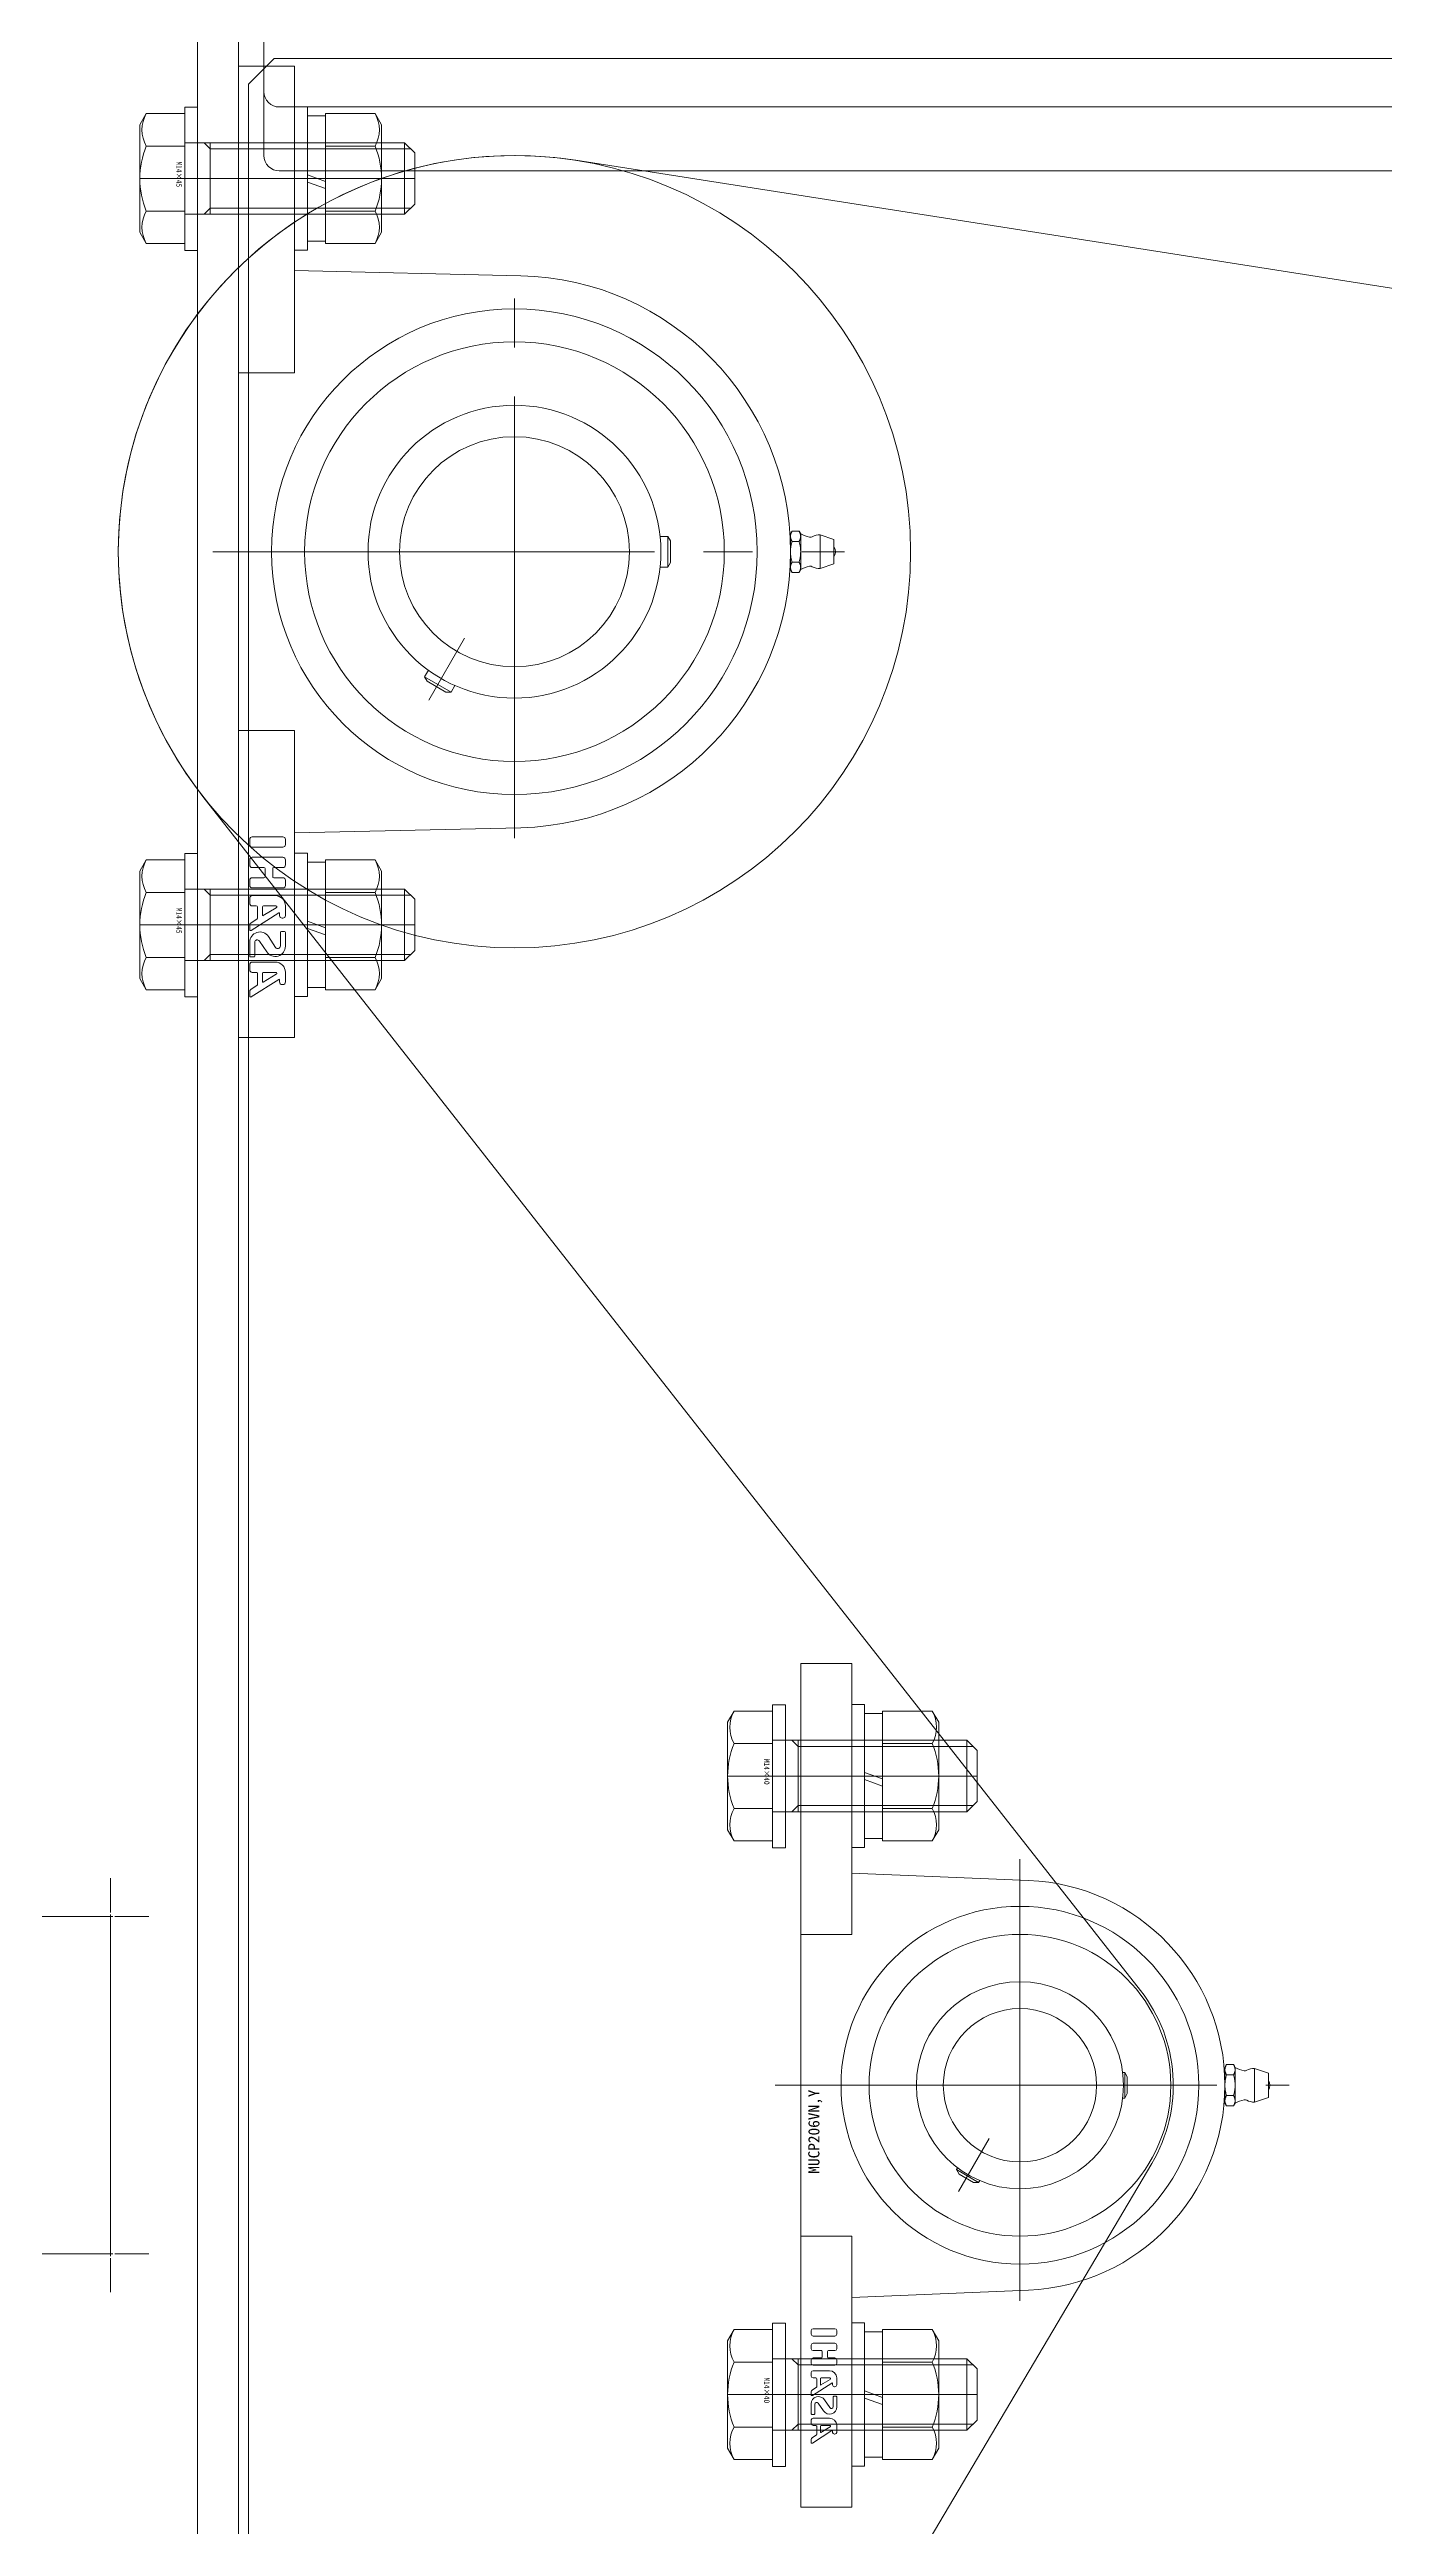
# Model space of a CAD drawing. Units: millimetres at full size. Extents: x -32787 to 32787, y -11878 to 14562.
# Drawn here: x -22550.9 to -22289.7, y 6751.9 to 7236.4 of the extents above; entities that cross this region are included whole.
import ezdxf
from ezdxf.enums import TextEntityAlignment as Align

# ---------------------------------------------------------------- set-up
doc = ezdxf.new("R2010")
doc.units = ezdxf.units.MM
doc.header["$LTSCALE"] = 9.6
doc.linetypes.add('CHAIN2', pattern=[12, 9, -1, 1, -1])
doc.linetypes.add('DOUBLE_CHAIN2', pattern=[12.8, 9, -1, 0.6, -0.6, 0.6, -1])
for name, color, linetype, lineweight in [('0-5_10_DRAFT', 1, 'Continuous', 9), ('0-7_01_外形線', 134, 'Continuous', 9), ('0-8_04_中心線', 4, 'CHAIN2', 9), ('0-9_03_かくれ線', 5, 'Continuous', 9), ('0-A_06_PHANTOM', 2, 'DOUBLE_CHAIN2', 9), ('0-D_10_補助線', 1, 'Continuous', 9)]:
    doc.layers.add(name, color=color, linetype=linetype, lineweight=lineweight)
doc.styles.add('ＭＳ ゴシック', font='')
doc.styles.get('ＭＳ ゴシック').set_extended_font_data('MS Gothic')

# ---------------------------------------------------------------- blocks, each defined once
blk = doc.blocks.new('A$C630344D5_1_1_1')
at = {"layer": '0-5_10_DRAFT'}
for p, q in [((2046, 204.77), (2046, 215.63)), ((2051.43, 210.2), (2040.57, 210.2)), ((1947.1, -95.23), (1947.1, -84.37)), ((1952.53, -89.8), (1941.67, -89.8))]:
    blk.add_line(p, q, dxfattribs=at)
at = {"layer": '0-9_03_かくれ線'}
for p, q in [((2034.004, 286.766), (1164.644, 150.562)), ((1923.505, -71.272), (2106.952, 162.335)), ((2025.814, -281.615), (1921.286, -105.085))]:
    blk.add_line(p, q, dxfattribs=at)
for centre, radius, start, end in [((2046, 210.2), 77.5, 321.85813, 98.90426), ((1947.1, -89.8), 30, 141.85813, 210.63094)]:
    blk.add_arc(centre, radius, start, end, dxfattribs=at)
blk = doc.blocks.new('U6196')
at = {"layer": '0-8_04_中心線'}
for p, q in [((0, 0.8), (0, 7.5)), ((-7.5, 0), (-0.8, 0)), ((0.8, 0), (7.5, 0)), ((0, -7.5), (0, -0.8))]:
    blk.add_line(p, q, dxfattribs=at)
at = {"layer": '0-8_04_中心線', "linetype": 'Continuous'}
for p, q in [((-0.4, 0), (0.4, 0)), ((0, -0.4), (0, 0.4))]:
    blk.add_line(p, q, dxfattribs=at)
blk = doc.blocks.new('U6197')
at = {"layer": '0-8_04_中心線'}
for p, q in [((0, 0.8), (0, 7.5)), ((-7.5, 0), (-0.8, 0)), ((0.8, 0), (7.5, 0)), ((0, -7.5), (0, -0.8))]:
    blk.add_line(p, q, dxfattribs=at)
at = {"layer": '0-8_04_中心線', "linetype": 'Continuous'}
for p, q in [((-0.4, 0), (0.4, 0)), ((0, -0.4), (0, 0.4))]:
    blk.add_line(p, q, dxfattribs=at)

msp = doc.modelspace()

# ---------------------------------------------------------------- linework, layer by layer
at = {"layer": '0-7_01_外形線'}
for p, q in [((-22521.928, 7290.886), (-22521.928, 7014.196)), ((-22508.928, 7228.196), (-22508.928, 7249.196)), ((-22505.928, 7225.196), (-21971.928, 7225.196)), ((-22531.957, 7223.898), (-22533.228, 7221.696)), ((-22533.228, 7200.696), (-22533.228, 7221.696)), ((-22524.428, 7223.898), (-22531.957, 7223.898)), ((-22524.428, 7223.898), (-22524.428, 7198.494)), ((-22524.428, 7217.547), (-22531.957, 7217.547)), ((-22531.957, 7198.494), (-22533.228, 7200.696)), ((-22524.428, 7204.845), (-22531.957, 7204.845)), ((-22524.428, 7198.494), (-22531.957, 7198.494)), ((-22531.957, 7077.898), (-22533.228, 7075.696)), ((-22533.228, 7054.696), (-22533.228, 7075.696)), ((-22524.428, 7077.898), (-22531.957, 7077.898)), ((-22524.428, 7077.898), (-22524.428, 7052.494)), ((-22524.428, 7071.547), (-22531.957, 7071.547)), ((-22524.428, 7058.845), (-22531.957, 7058.845)), ((-22531.957, 7052.494), (-22533.228, 7054.696)), ((-22524.428, 7052.494), (-22531.957, 7052.494)), ((-22521.928, 7014.196), (-22521.928, 6404.196))]:
    msp.add_line(p, q, dxfattribs=at)
for points in [[(-22513.928, 7297.826), (-22513.928, 7014.196), (-22513.928, 6404.196)], [(-22508.928, 6591.671), (-22511.928, 6594.671), (-22511.928, 7229.671), (-22508.928, 7232.671)]]:
    msp.add_lwpolyline(points, dxfattribs=at)
for points in [[(-22521.928, 7225.138), (-22521.928, 7197.138), (-22524.428, 7197.138), (-22524.428, 7225.138)], [(-22521.928, 7079.138), (-22521.928, 7051.138), (-22524.428, 7051.138), (-22524.428, 7079.138)]]:
    msp.add_lwpolyline(points, close=True, dxfattribs=at)
for centre, radius, start, end in [((-22505.928, 7228.196), 3, 180, 270), ((-22526.457, 7220.722), 6.351, 150.00001, 209.99999), ((-22516.727, 7211.196), 16.5, 157.36311, 202.63689), ((-22526.457, 7201.67), 6.351, 150.00001, 209.99999), ((-22526.457, 7074.722), 6.351, 150.00001, 209.99999), ((-22516.727, 7065.196), 16.5, 157.36311, 202.63689), ((-22526.457, 7055.67), 6.351, 150.00001, 209.99999)]:
    msp.add_arc(centre, radius, start, end, dxfattribs=at)
at = {"layer": '0-8_04_中心線'}
for p, q in [((-22533.228, 7211.196), (-22479.428, 7211.196)), ((-22495.928, 7211.196), (-22518.928, 7211.196)), ((-22459.928, 7082.136), (-22459.928, 7194.256)), ((-22518.928, 7138.196), (-22395.328, 7138.196)), ((-22476.678, 7109.184), (-22469.678, 7121.309)), ((-22533.228, 7065.196), (-22479.428, 7065.196)), ((-22495.928, 7065.196), (-22518.928, 7065.196)), ((-22495.928, 7065.196), (-22518.928, 7065.196)), ((-22418.228, 6898.696), (-22369.428, 6898.696)), ((-22408.928, 6898.696), (-22387.928, 6898.696)), ((-22361.028, 6882.404), (-22361.028, 6793.988)), ((-22408.928, 6838.196), (-22308.328, 6838.196)), ((-22373.028, 6817.411), (-22367.028, 6827.804)), ((-22418.228, 6777.696), (-22369.428, 6777.696)), ((-22408.928, 6777.696), (-22387.928, 6777.696)), ((-22408.928, 6777.696), (-22387.928, 6777.696))]:
    msp.add_line(p, q, dxfattribs=at)
msp.add_lwpolyline([(-22538.928, 6805.196), (-22586.928, 6805.196), (-22586.928, 6871.196), (-22538.928, 6871.196)], close=True, dxfattribs=at)
at = {"layer": '0-9_03_かくれ線'}
for p, q in [((-22508.928, 7249.196), (-22508.928, 7215.696)), ((-22513.928, 7233.196), (-22513.928, 7227.196)), ((-22513.928, 7175.196), (-22513.928, 7227.196)), ((-22502.928, 7175.196), (-22502.928, 7227.196)), ((-22502.928, 7197.196), (-22502.928, 7225.196)), ((-22500.428, 7223.446), (-22500.428, 7211.896)), ((-22500.428, 7223.446), (-22496.928, 7223.446)), ((-22496.928, 7223.898), (-22487.199, 7223.898)), ((-22496.928, 7223.898), (-22496.928, 7198.494)), ((-22496.928, 7223.446), (-22496.928, 7210.622)), ((-22487.199, 7223.898), (-22485.928, 7221.696)), ((-22485.928, 7221.696), (-22485.928, 7200.696)), ((-22524.428, 7218.196), (-22481.428, 7218.196)), ((-22519.428, 7216.996), (-22520.628, 7218.196)), ((-22519.428, 7218.196), (-22519.428, 7204.196)), ((-22519.428, 7216.996), (-22480.228, 7216.996)), ((-22496.928, 7217.547), (-22487.199, 7217.547)), ((-22481.428, 7218.196), (-22479.428, 7216.196)), ((-22481.428, 7204.196), (-22481.428, 7218.196)), ((-22479.428, 7206.196), (-22479.428, 7216.196)), ((-22505.928, 7212.696), (-21971.928, 7212.696)), ((-22500.428, 7211.896), (-22496.928, 7210.622)), ((-22500.428, 7210.496), (-22500.428, 7198.946)), ((-22500.428, 7210.496), (-22496.928, 7209.222)), ((-22519.428, 7205.396), (-22520.628, 7204.196)), ((-22519.428, 7205.396), (-22480.228, 7205.396)), ((-22496.928, 7209.222), (-22496.928, 7198.946)), ((-22481.428, 7204.196), (-22479.428, 7206.196)), ((-22524.428, 7204.196), (-22481.428, 7204.196)), ((-22496.928, 7204.845), (-22487.199, 7204.845)), ((-22487.199, 7198.494), (-22485.928, 7200.696)), ((-22502.928, 7197.196), (-22500.428, 7197.196)), ((-22496.928, 7198.946), (-22500.428, 7198.946)), ((-22496.928, 7198.494), (-22487.199, 7198.494)), ((-22502.928, 7193.196), (-22458.69, 7192.182)), ((-22513.928, 7175.196), (-22513.928, 7173.196)), ((-22513.928, 7103.196), (-22513.928, 7173.196)), ((-22513.928, 7173.196), (-22502.928, 7173.196)), ((-22502.928, 7175.196), (-22502.928, 7173.196)), ((-22405.928, 7141.696), (-22405.615, 7142.237)), ((-22404.24, 7142.237), (-22405.615, 7142.237)), ((-22403.928, 7141.696), (-22404.24, 7142.237)), ((-22431.435, 7141.196), (-22429.928, 7141.196)), ((-22429.928, 7141.196), (-22429.928, 7135.196)), ((-22429.428, 7140.33), (-22429.928, 7141.196)), ((-22429.428, 7140.33), (-22429.428, 7136.062)), ((-22405.928, 7141.371), (-22406.021, 7141.371)), ((-22404.24, 7140.217), (-22405.615, 7140.217)), ((-22403.928, 7141.696), (-22403.928, 7141.227)), ((-22403.928, 7141.227), (-22403.928, 7138.196)), ((-22403.928, 7138.196), (-22403.928, 7135.165)), ((-22400.128, 7134.896), (-22400.128, 7141.496)), ((-22397.428, 7140.596), (-22400.128, 7141.496)), ((-22397.428, 7135.796), (-22397.428, 7140.596)), ((-22431.435, 7135.196), (-22429.928, 7135.196)), ((-22429.428, 7136.062), (-22429.928, 7135.196)), ((-22405.928, 7135.021), (-22406.021, 7135.021)), ((-22405.928, 7134.696), (-22405.615, 7134.155)), ((-22404.24, 7136.175), (-22405.615, 7136.175)), ((-22405.615, 7134.155), (-22404.24, 7134.155)), ((-22403.928, 7134.696), (-22404.24, 7134.155)), ((-22403.928, 7135.165), (-22403.928, 7134.696)), ((-22397.428, 7135.796), (-22400.128, 7134.896)), ((-22476.772, 7115.021), (-22477.526, 7113.715)), ((-22472.33, 7110.715), (-22477.526, 7113.715)), ((-22477.026, 7112.849), (-22477.526, 7113.715)), ((-22473.33, 7110.715), (-22477.026, 7112.849)), ((-22473.33, 7110.715), (-22472.33, 7110.715)), ((-22471.576, 7112.021), (-22472.33, 7110.715)), ((-22513.928, 7103.196), (-22513.928, 7101.196)), ((-22513.928, 7103.196), (-22502.928, 7103.196)), ((-22513.928, 7049.196), (-22513.928, 7101.196)), ((-22502.928, 7103.196), (-22502.928, 7101.196)), ((-22502.928, 7049.196), (-22502.928, 7101.196)), ((-22458.69, 7084.21), (-22502.928, 7083.196)), ((-22502.928, 7051.196), (-22502.928, 7079.196)), ((-22500.428, 7077.446), (-22500.428, 7065.896)), ((-22500.428, 7077.446), (-22496.928, 7077.446)), ((-22496.928, 7077.898), (-22487.199, 7077.898)), ((-22496.928, 7077.898), (-22496.928, 7052.494)), ((-22496.928, 7077.446), (-22496.928, 7064.622)), ((-22487.199, 7077.898), (-22485.928, 7075.696)), ((-22485.928, 7075.696), (-22485.928, 7054.696)), ((-22524.428, 7072.196), (-22481.428, 7072.196)), ((-22519.428, 7070.996), (-22520.628, 7072.196)), ((-22519.428, 7072.196), (-22519.428, 7058.196)), ((-22519.428, 7070.996), (-22480.228, 7070.996)), ((-22496.928, 7071.547), (-22487.199, 7071.547)), ((-22481.428, 7072.196), (-22479.428, 7070.196)), ((-22481.428, 7058.196), (-22481.428, 7072.196)), ((-22479.428, 7060.196), (-22479.428, 7070.196)), ((-22500.428, 7065.896), (-22496.928, 7064.622)), ((-22500.428, 7064.496), (-22500.428, 7052.946)), ((-22500.428, 7064.496), (-22496.928, 7063.222)), ((-22496.928, 7063.222), (-22496.928, 7052.946)), ((-22481.428, 7058.196), (-22479.428, 7060.196)), ((-22524.428, 7058.196), (-22481.428, 7058.196)), ((-22519.428, 7059.396), (-22520.628, 7058.196)), ((-22519.428, 7059.396), (-22480.228, 7059.396)), ((-22496.928, 7058.845), (-22487.199, 7058.845)), ((-22502.928, 7051.196), (-22500.428, 7051.196)), ((-22496.928, 7052.946), (-22500.428, 7052.946)), ((-22496.928, 7052.494), (-22487.199, 7052.494)), ((-22487.199, 7052.494), (-22485.928, 7054.696)), ((-22502.928, 7049.196), (-22502.928, 7043.196)), ((-22403.928, 6920.696), (-22403.928, 6915.696)), ((-22403.928, 6870.196), (-22403.928, 6915.696)), ((-22393.928, 6870.196), (-22393.928, 6915.696)), ((-22416.957, 6911.398), (-22418.228, 6909.196)), ((-22409.428, 6911.398), (-22416.957, 6911.398)), ((-22409.428, 6911.398), (-22409.428, 6885.994)), ((-22393.928, 6884.696), (-22393.928, 6912.696)), ((-22391.428, 6910.946), (-22391.428, 6899.396)), ((-22391.428, 6910.946), (-22387.928, 6910.946)), ((-22387.928, 6911.398), (-22378.199, 6911.398)), ((-22387.928, 6911.398), (-22387.928, 6885.994)), ((-22387.928, 6910.946), (-22387.928, 6898.122)), ((-22378.199, 6911.398), (-22376.928, 6909.196)), ((-22418.228, 6888.196), (-22418.228, 6909.196)), ((-22409.428, 6905.047), (-22416.957, 6905.047)), ((-22409.428, 6905.696), (-22371.428, 6905.696)), ((-22404.428, 6904.496), (-22405.628, 6905.696)), ((-22404.428, 6905.696), (-22404.428, 6891.696)), ((-22387.928, 6905.047), (-22378.199, 6905.047)), ((-22376.928, 6909.196), (-22376.928, 6888.196)), ((-22371.428, 6905.696), (-22369.428, 6903.696)), ((-22371.428, 6891.696), (-22371.428, 6905.696)), ((-22404.428, 6904.496), (-22370.228, 6904.496)), ((-22369.428, 6893.696), (-22369.428, 6903.696)), ((-22391.428, 6899.396), (-22387.928, 6898.122)), ((-22391.428, 6897.996), (-22391.428, 6886.446)), ((-22391.428, 6897.996), (-22387.928, 6896.722)), ((-22387.928, 6896.722), (-22387.928, 6886.446)), ((-22409.428, 6892.345), (-22416.957, 6892.345)), ((-22409.428, 6891.696), (-22371.428, 6891.696)), ((-22404.428, 6892.896), (-22405.628, 6891.696)), ((-22404.428, 6892.896), (-22370.228, 6892.896)), ((-22387.928, 6892.345), (-22378.199, 6892.345)), ((-22371.428, 6891.696), (-22369.428, 6893.696)), ((-22416.957, 6885.994), (-22418.228, 6888.196)), ((-22409.428, 6885.994), (-22416.957, 6885.994)), ((-22387.928, 6886.446), (-22391.428, 6886.446)), ((-22387.928, 6885.994), (-22378.199, 6885.994)), ((-22378.199, 6885.994), (-22376.928, 6888.196)), ((-22393.928, 6884.696), (-22391.428, 6884.696)), ((-22393.928, 6879.696), (-22359.365, 6878.262)), ((-22403.928, 6870.196), (-22403.928, 6867.696)), ((-22403.928, 6808.696), (-22403.928, 6867.696)), ((-22403.928, 6867.696), (-22393.928, 6867.696)), ((-22393.928, 6870.196), (-22393.928, 6867.696)), ((-22320.928, 6841.696), (-22320.615, 6842.237)), ((-22319.24, 6842.237), (-22320.615, 6842.237)), ((-22318.928, 6841.696), (-22319.24, 6842.237)), ((-22340.933, 6840.696), (-22340.528, 6840.696)), ((-22340.528, 6840.696), (-22340.528, 6835.696)), ((-22340.028, 6839.83), (-22340.528, 6840.696)), ((-22340.028, 6839.83), (-22340.028, 6836.562)), ((-22320.928, 6841.371), (-22321.054, 6841.371)), ((-22319.24, 6840.217), (-22320.615, 6840.217)), ((-22318.928, 6841.696), (-22318.928, 6841.227)), ((-22318.928, 6841.227), (-22318.928, 6838.196)), ((-22318.928, 6838.196), (-22318.928, 6835.165)), ((-22315.128, 6834.896), (-22315.128, 6841.496)), ((-22312.428, 6840.596), (-22315.128, 6841.496)), ((-22312.428, 6835.796), (-22312.428, 6840.596)), ((-22340.933, 6835.696), (-22340.528, 6835.696)), ((-22340.028, 6836.562), (-22340.528, 6835.696)), ((-22320.928, 6835.021), (-22321.054, 6835.021)), ((-22320.928, 6834.696), (-22320.615, 6834.155)), ((-22319.24, 6836.175), (-22320.615, 6836.175)), ((-22320.615, 6834.155), (-22319.24, 6834.155)), ((-22318.928, 6834.696), (-22319.24, 6834.155)), ((-22318.928, 6835.165), (-22318.928, 6834.696)), ((-22312.428, 6835.796), (-22315.128, 6834.896)), ((-22373.24, 6822.043), (-22373.443, 6821.693)), ((-22369.113, 6819.193), (-22373.443, 6821.693)), ((-22372.943, 6820.826), (-22373.443, 6821.693)), ((-22370.113, 6819.193), (-22372.943, 6820.826)), ((-22370.113, 6819.193), (-22369.113, 6819.193)), ((-22368.91, 6819.543), (-22369.113, 6819.193)), ((-22403.928, 6808.696), (-22403.928, 6806.196)), ((-22403.928, 6808.696), (-22393.928, 6808.696)), ((-22393.928, 6808.696), (-22393.928, 6806.196)), ((-22403.928, 6760.696), (-22403.928, 6806.196)), ((-22393.928, 6760.696), (-22393.928, 6806.196)), ((-22359.365, 6798.131), (-22393.928, 6796.696)), ((-22416.957, 6790.398), (-22418.228, 6788.196)), ((-22409.428, 6790.398), (-22416.957, 6790.398)), ((-22409.428, 6790.398), (-22409.428, 6764.994)), ((-22393.928, 6763.696), (-22393.928, 6791.696)), ((-22391.428, 6789.946), (-22391.428, 6778.396)), ((-22391.428, 6789.946), (-22387.928, 6789.946)), ((-22387.928, 6790.398), (-22378.199, 6790.398)), ((-22387.928, 6790.398), (-22387.928, 6764.994)), ((-22387.928, 6789.946), (-22387.928, 6777.122)), ((-22378.199, 6790.398), (-22376.928, 6788.196)), ((-22418.228, 6767.196), (-22418.228, 6788.196)), ((-22409.428, 6784.047), (-22416.957, 6784.047)), ((-22409.428, 6784.696), (-22371.428, 6784.696)), ((-22404.428, 6783.496), (-22405.628, 6784.696)), ((-22404.428, 6784.696), (-22404.428, 6770.696)), ((-22387.928, 6784.047), (-22378.199, 6784.047)), ((-22376.928, 6788.196), (-22376.928, 6767.196)), ((-22371.428, 6784.696), (-22369.428, 6782.696)), ((-22371.428, 6770.696), (-22371.428, 6784.696)), ((-22404.428, 6783.496), (-22370.228, 6783.496)), ((-22369.428, 6772.696), (-22369.428, 6782.696)), ((-22391.428, 6778.396), (-22387.928, 6777.122)), ((-22391.428, 6776.996), (-22391.428, 6765.446)), ((-22391.428, 6776.996), (-22387.928, 6775.722)), ((-22387.928, 6775.722), (-22387.928, 6765.446)), ((-22409.428, 6771.345), (-22416.957, 6771.345)), ((-22409.428, 6770.696), (-22371.428, 6770.696)), ((-22404.428, 6771.896), (-22405.628, 6770.696)), ((-22404.428, 6771.896), (-22370.228, 6771.896)), ((-22387.928, 6771.345), (-22378.199, 6771.345)), ((-22371.428, 6770.696), (-22369.428, 6772.696)), ((-22416.957, 6764.994), (-22418.228, 6767.196)), ((-22409.428, 6764.994), (-22416.957, 6764.994)), ((-22387.928, 6765.446), (-22391.428, 6765.446)), ((-22387.928, 6764.994), (-22378.199, 6764.994)), ((-22378.199, 6764.994), (-22376.928, 6767.196)), ((-22393.928, 6763.696), (-22391.428, 6763.696)), ((-22393.928, 6760.696), (-22393.928, 6755.696))]:
    msp.add_line(p, q, dxfattribs=at)
for points in [[(-22508.928, 7232.671), (-22506.928, 7234.671), (-21916.928, 7234.671), (-21911.928, 7229.671), (-21911.928, 7225.196)], [(-22513.928, 7233.196), (-22502.928, 7233.196), (-22502.928, 7227.196)], [(-22500.428, 7197.196), (-22500.428, 7225.196), (-22502.928, 7225.196)], [(-22405.928, 7141.227), (-22405.926, 7141.29), (-22405.923, 7141.352), (-22405.916, 7141.414), (-22405.908, 7141.475), (-22405.896, 7141.537), (-22405.883, 7141.598), (-22405.867, 7141.66), (-22405.849, 7141.722), (-22405.828, 7141.784), (-22405.805, 7141.847), (-22405.779, 7141.91), (-22405.752, 7141.974), (-22405.721, 7142.038), (-22405.688, 7142.104), (-22405.653, 7142.17), (-22405.615, 7142.237)], [(-22405.928, 7141.227), (-22405.926, 7141.29), (-22405.923, 7141.352), (-22405.916, 7141.414), (-22405.908, 7141.475), (-22405.896, 7141.537), (-22405.883, 7141.598), (-22405.867, 7141.66), (-22405.849, 7141.722), (-22405.828, 7141.784), (-22405.805, 7141.847), (-22405.779, 7141.91), (-22405.752, 7141.974), (-22405.721, 7142.038), (-22405.688, 7142.104), (-22405.653, 7142.17), (-22405.615, 7142.237)], [(-22404.24, 7142.237), (-22404.202, 7142.17), (-22404.167, 7142.104), (-22404.134, 7142.038), (-22404.104, 7141.974), (-22404.076, 7141.91), (-22404.051, 7141.847), (-22404.028, 7141.784), (-22404.007, 7141.722), (-22403.989, 7141.66), (-22403.973, 7141.598), (-22403.959, 7141.537), (-22403.948, 7141.475), (-22403.939, 7141.414), (-22403.933, 7141.352), (-22403.929, 7141.29), (-22403.928, 7141.227)], [(-22404.24, 7142.237), (-22404.202, 7142.17), (-22404.167, 7142.104), (-22404.134, 7142.038), (-22404.104, 7141.974), (-22404.076, 7141.91), (-22404.051, 7141.847), (-22404.028, 7141.784), (-22404.007, 7141.722), (-22403.989, 7141.66), (-22403.973, 7141.598), (-22403.959, 7141.537), (-22403.948, 7141.475), (-22403.939, 7141.414), (-22403.933, 7141.352), (-22403.929, 7141.29), (-22403.928, 7141.227), (-22403.929, 7141.165), (-22403.933, 7141.102), (-22403.939, 7141.041), (-22403.948, 7140.979), (-22403.959, 7140.917), (-22403.973, 7140.856), (-22403.989, 7140.794), (-22404.007, 7140.732), (-22404.028, 7140.67), (-22404.051, 7140.608), (-22404.076, 7140.544), (-22404.104, 7140.481), (-22404.134, 7140.416), (-22404.167, 7140.351), (-22404.202, 7140.284), (-22404.24, 7140.217), (-22404.202, 7140.082), (-22404.167, 7139.949), (-22404.134, 7139.818), (-22404.104, 7139.689), (-22404.076, 7139.562), (-22404.051, 7139.435), (-22404.028, 7139.31)], [(-22405.928, 7134.696), (-22405.928, 7135.165), (-22405.928, 7138.196), (-22405.928, 7141.227), (-22405.928, 7141.696)], [(-22405.928, 7138.196), (-22405.926, 7138.321), (-22405.923, 7138.445), (-22405.916, 7138.569), (-22405.908, 7138.692), (-22405.896, 7138.815), (-22405.883, 7138.938), (-22405.867, 7139.062), (-22405.849, 7139.185), (-22405.828, 7139.31), (-22405.805, 7139.435), (-22405.779, 7139.562), (-22405.752, 7139.689), (-22405.721, 7139.818), (-22405.688, 7139.949), (-22405.653, 7140.082), (-22405.615, 7140.217), (-22405.653, 7140.284), (-22405.688, 7140.351), (-22405.721, 7140.416), (-22405.752, 7140.481), (-22405.779, 7140.544), (-22405.805, 7140.608), (-22405.828, 7140.67), (-22405.849, 7140.732), (-22405.867, 7140.794), (-22405.883, 7140.856), (-22405.896, 7140.917), (-22405.908, 7140.979), (-22405.916, 7141.041), (-22405.923, 7141.102), (-22405.926, 7141.165), (-22405.928, 7141.227)], [(-22405.615, 7140.217), (-22405.653, 7140.284), (-22405.688, 7140.351), (-22405.721, 7140.416), (-22405.752, 7140.481), (-22405.779, 7140.544), (-22405.805, 7140.608), (-22405.828, 7140.67), (-22405.849, 7140.732), (-22405.867, 7140.794), (-22405.883, 7140.856), (-22405.896, 7140.917), (-22405.908, 7140.979), (-22405.916, 7141.041), (-22405.923, 7141.102), (-22405.926, 7141.165), (-22405.928, 7141.227)], [(-22405.928, 7138.196), (-22405.926, 7138.321), (-22405.923, 7138.445), (-22405.916, 7138.569), (-22405.908, 7138.692), (-22405.896, 7138.815), (-22405.883, 7138.938), (-22405.867, 7139.062), (-22405.849, 7139.185), (-22405.828, 7139.31), (-22405.805, 7139.435), (-22405.779, 7139.562), (-22405.752, 7139.689), (-22405.721, 7139.818), (-22405.688, 7139.949), (-22405.653, 7140.082), (-22405.615, 7140.217)], [(-22405.928, 7135.165), (-22405.926, 7135.228), (-22405.923, 7135.29), (-22405.916, 7135.351), (-22405.908, 7135.413), (-22405.896, 7135.475), (-22405.883, 7135.536), (-22405.867, 7135.598), (-22405.849, 7135.66), (-22405.828, 7135.722), (-22405.805, 7135.785), (-22405.779, 7135.848), (-22405.752, 7135.912), (-22405.721, 7135.976), (-22405.688, 7136.041), (-22405.653, 7136.108), (-22405.615, 7136.175), (-22405.653, 7136.31), (-22405.688, 7136.443), (-22405.721, 7136.574), (-22405.752, 7136.703), (-22405.779, 7136.831), (-22405.805, 7136.957), (-22405.828, 7137.082), (-22405.849, 7137.207), (-22405.867, 7137.33), (-22405.883, 7137.454), (-22405.896, 7137.577), (-22405.908, 7137.7), (-22405.916, 7137.823), (-22405.923, 7137.947), (-22405.926, 7138.071), (-22405.928, 7138.196)], [(-22405.615, 7136.175), (-22405.653, 7136.31), (-22405.688, 7136.443), (-22405.721, 7136.574), (-22405.752, 7136.703), (-22405.779, 7136.831), (-22405.805, 7136.957), (-22405.828, 7137.082), (-22405.849, 7137.207), (-22405.867, 7137.33), (-22405.883, 7137.454), (-22405.896, 7137.577), (-22405.908, 7137.7), (-22405.916, 7137.823), (-22405.923, 7137.947), (-22405.926, 7138.071), (-22405.928, 7138.196)], [(-22403.928, 7141.227), (-22403.929, 7141.165), (-22403.933, 7141.102), (-22403.939, 7141.041), (-22403.948, 7140.979), (-22403.959, 7140.917), (-22403.973, 7140.856), (-22403.989, 7140.794), (-22404.007, 7140.732), (-22404.028, 7140.67), (-22404.051, 7140.608), (-22404.076, 7140.544), (-22404.104, 7140.481), (-22404.134, 7140.416), (-22404.167, 7140.351), (-22404.202, 7140.284), (-22404.24, 7140.217)], [(-22404.24, 7140.217), (-22404.202, 7140.082), (-22404.167, 7139.949), (-22404.134, 7139.818), (-22404.104, 7139.689), (-22404.076, 7139.562), (-22404.051, 7139.435), (-22404.028, 7139.31), (-22404.007, 7139.185), (-22403.989, 7139.062), (-22403.973, 7138.938), (-22403.959, 7138.815), (-22403.948, 7138.692), (-22403.939, 7138.569), (-22403.933, 7138.445), (-22403.929, 7138.321), (-22403.928, 7138.196)], [(-22404.028, 7139.31), (-22404.007, 7139.185), (-22403.989, 7139.062), (-22403.973, 7138.938), (-22403.959, 7138.815), (-22403.948, 7138.692), (-22403.939, 7138.569), (-22403.933, 7138.445), (-22403.929, 7138.321), (-22403.928, 7138.196), (-22403.929, 7138.071), (-22403.933, 7137.947), (-22403.939, 7137.823), (-22403.948, 7137.7), (-22403.959, 7137.577), (-22403.973, 7137.454), (-22403.989, 7137.33), (-22404.007, 7137.207), (-22404.028, 7137.082), (-22404.051, 7136.957), (-22404.076, 7136.831), (-22404.104, 7136.703), (-22404.134, 7136.574), (-22404.167, 7136.443), (-22404.202, 7136.31), (-22404.24, 7136.175), (-22404.202, 7136.108), (-22404.167, 7136.041), (-22404.134, 7135.976), (-22404.104, 7135.912), (-22404.076, 7135.848), (-22404.051, 7135.785), (-22404.028, 7135.722), (-22404.007, 7135.66), (-22403.989, 7135.598), (-22403.973, 7135.536), (-22403.959, 7135.475), (-22403.948, 7135.413), (-22403.939, 7135.351), (-22403.933, 7135.29)], [(-22403.928, 7138.196), (-22403.929, 7138.071), (-22403.933, 7137.947), (-22403.939, 7137.823), (-22403.948, 7137.7), (-22403.959, 7137.577), (-22403.973, 7137.454), (-22403.989, 7137.33), (-22404.007, 7137.207), (-22404.028, 7137.082), (-22404.051, 7136.957), (-22404.076, 7136.831), (-22404.104, 7136.703), (-22404.134, 7136.574), (-22404.167, 7136.443), (-22404.202, 7136.31), (-22404.24, 7136.175)], [(-22405.928, 7135.165), (-22405.926, 7135.228), (-22405.923, 7135.29), (-22405.916, 7135.351), (-22405.908, 7135.413), (-22405.896, 7135.475), (-22405.883, 7135.536), (-22405.867, 7135.598), (-22405.849, 7135.66), (-22405.828, 7135.722), (-22405.805, 7135.785), (-22405.779, 7135.848), (-22405.752, 7135.912), (-22405.721, 7135.976), (-22405.688, 7136.041), (-22405.653, 7136.108), (-22405.615, 7136.175)], [(-22405.615, 7134.155), (-22405.653, 7134.222), (-22405.688, 7134.288), (-22405.721, 7134.354), (-22405.752, 7134.418), (-22405.779, 7134.482), (-22405.805, 7134.545), (-22405.828, 7134.608), (-22405.849, 7134.67), (-22405.867, 7134.732), (-22405.883, 7134.794), (-22405.896, 7134.855), (-22405.908, 7134.917), (-22405.916, 7134.978), (-22405.923, 7135.04), (-22405.926, 7135.102), (-22405.928, 7135.165)], [(-22405.615, 7134.155), (-22405.653, 7134.222), (-22405.688, 7134.288), (-22405.721, 7134.354), (-22405.752, 7134.418), (-22405.779, 7134.482), (-22405.805, 7134.545), (-22405.828, 7134.608), (-22405.849, 7134.67), (-22405.867, 7134.732), (-22405.883, 7134.794), (-22405.896, 7134.855), (-22405.908, 7134.917), (-22405.916, 7134.978), (-22405.923, 7135.04), (-22405.926, 7135.102), (-22405.928, 7135.165)], [(-22404.24, 7136.175), (-22404.202, 7136.108), (-22404.167, 7136.041), (-22404.134, 7135.976), (-22404.104, 7135.912), (-22404.076, 7135.848), (-22404.051, 7135.785), (-22404.028, 7135.722), (-22404.007, 7135.66), (-22403.989, 7135.598), (-22403.973, 7135.536), (-22403.959, 7135.475), (-22403.948, 7135.413), (-22403.939, 7135.351), (-22403.933, 7135.29), (-22403.929, 7135.228), (-22403.928, 7135.165)], [(-22403.933, 7135.29), (-22403.929, 7135.228), (-22403.928, 7135.165), (-22403.929, 7135.102), (-22403.933, 7135.04), (-22403.939, 7134.978), (-22403.948, 7134.917), (-22403.959, 7134.855), (-22403.973, 7134.794), (-22403.989, 7134.732), (-22404.007, 7134.67), (-22404.028, 7134.608), (-22404.051, 7134.545), (-22404.076, 7134.482), (-22404.104, 7134.418), (-22404.134, 7134.354), (-22404.167, 7134.288), (-22404.202, 7134.222), (-22404.24, 7134.155)], [(-22403.928, 7135.165), (-22403.929, 7135.102), (-22403.933, 7135.04), (-22403.939, 7134.978), (-22403.948, 7134.917), (-22403.959, 7134.855), (-22403.973, 7134.794), (-22403.989, 7134.732), (-22404.007, 7134.67), (-22404.028, 7134.608), (-22404.051, 7134.545), (-22404.076, 7134.482), (-22404.104, 7134.418), (-22404.134, 7134.354), (-22404.167, 7134.288), (-22404.202, 7134.222), (-22404.24, 7134.155)], [(-22500.428, 7051.196), (-22500.428, 7079.196), (-22502.928, 7079.196)], [(-22513.928, 7049.196), (-22513.928, 7043.196), (-22502.928, 7043.196)], [(-22403.928, 6920.696), (-22393.928, 6920.696), (-22393.928, 6915.696)], [(-22391.428, 6884.696), (-22391.428, 6912.696), (-22393.928, 6912.696)], [(-22320.928, 6841.227), (-22320.926, 6841.29), (-22320.923, 6841.352), (-22320.916, 6841.414), (-22320.908, 6841.475), (-22320.896, 6841.537), (-22320.883, 6841.598), (-22320.867, 6841.66), (-22320.849, 6841.722), (-22320.828, 6841.784), (-22320.805, 6841.847), (-22320.779, 6841.91), (-22320.752, 6841.974), (-22320.721, 6842.038), (-22320.688, 6842.104), (-22320.653, 6842.17), (-22320.615, 6842.237)], [(-22319.24, 6842.237), (-22319.202, 6842.17), (-22319.167, 6842.104), (-22319.134, 6842.038), (-22319.104, 6841.974), (-22319.076, 6841.91), (-22319.051, 6841.847), (-22319.028, 6841.784), (-22319.007, 6841.722), (-22318.989, 6841.66), (-22318.973, 6841.598), (-22318.959, 6841.537), (-22318.948, 6841.475), (-22318.939, 6841.414), (-22318.933, 6841.352), (-22318.929, 6841.29), (-22318.928, 6841.227), (-22318.929, 6841.165), (-22318.933, 6841.102), (-22318.939, 6841.041), (-22318.948, 6840.979), (-22318.959, 6840.917), (-22318.973, 6840.856), (-22318.989, 6840.794), (-22319.007, 6840.732), (-22319.028, 6840.67), (-22319.051, 6840.608), (-22319.076, 6840.544), (-22319.104, 6840.481), (-22319.134, 6840.416), (-22319.167, 6840.351), (-22319.202, 6840.284), (-22319.24, 6840.217), (-22319.202, 6840.082), (-22319.167, 6839.949), (-22319.134, 6839.818), (-22319.104, 6839.689), (-22319.076, 6839.562), (-22319.051, 6839.435), (-22319.028, 6839.31)], [(-22320.928, 6834.696), (-22320.928, 6835.165), (-22320.928, 6838.196), (-22320.928, 6841.227), (-22320.928, 6841.696)], [(-22320.615, 6840.217), (-22320.653, 6840.284), (-22320.688, 6840.351), (-22320.721, 6840.416), (-22320.752, 6840.481), (-22320.779, 6840.544), (-22320.805, 6840.608), (-22320.828, 6840.67), (-22320.849, 6840.732), (-22320.867, 6840.794), (-22320.883, 6840.856), (-22320.896, 6840.917), (-22320.908, 6840.979), (-22320.916, 6841.041), (-22320.923, 6841.102), (-22320.926, 6841.165), (-22320.928, 6841.227)], [(-22320.928, 6838.196), (-22320.926, 6838.321), (-22320.923, 6838.445), (-22320.916, 6838.569), (-22320.908, 6838.692), (-22320.896, 6838.815), (-22320.883, 6838.938), (-22320.867, 6839.062), (-22320.849, 6839.185), (-22320.828, 6839.31), (-22320.805, 6839.435), (-22320.779, 6839.562), (-22320.752, 6839.689), (-22320.721, 6839.818), (-22320.688, 6839.949), (-22320.653, 6840.082), (-22320.615, 6840.217)], [(-22320.615, 6836.175), (-22320.653, 6836.31), (-22320.688, 6836.443), (-22320.721, 6836.574), (-22320.752, 6836.703), (-22320.779, 6836.831), (-22320.805, 6836.957), (-22320.828, 6837.082), (-22320.849, 6837.207), (-22320.867, 6837.33), (-22320.883, 6837.454), (-22320.896, 6837.577), (-22320.908, 6837.7), (-22320.916, 6837.823), (-22320.923, 6837.947), (-22320.926, 6838.071), (-22320.928, 6838.196)], [(-22319.028, 6839.31), (-22319.007, 6839.185), (-22318.989, 6839.062), (-22318.973, 6838.938), (-22318.959, 6838.815), (-22318.948, 6838.692), (-22318.939, 6838.569), (-22318.933, 6838.445), (-22318.929, 6838.321), (-22318.928, 6838.196), (-22318.929, 6838.071), (-22318.933, 6837.947), (-22318.939, 6837.823), (-22318.948, 6837.7), (-22318.959, 6837.577), (-22318.973, 6837.454), (-22318.989, 6837.33), (-22319.007, 6837.207), (-22319.028, 6837.082), (-22319.051, 6836.957), (-22319.076, 6836.831), (-22319.104, 6836.703), (-22319.134, 6836.574), (-22319.167, 6836.443), (-22319.202, 6836.31), (-22319.24, 6836.175), (-22319.202, 6836.108), (-22319.167, 6836.041), (-22319.134, 6835.976), (-22319.104, 6835.912), (-22319.076, 6835.848), (-22319.051, 6835.785), (-22319.028, 6835.722), (-22319.007, 6835.66), (-22318.989, 6835.598), (-22318.973, 6835.536), (-22318.959, 6835.475), (-22318.948, 6835.413), (-22318.939, 6835.351), (-22318.933, 6835.29)], [(-22320.928, 6835.165), (-22320.926, 6835.228), (-22320.923, 6835.29), (-22320.916, 6835.351), (-22320.908, 6835.413), (-22320.896, 6835.475), (-22320.883, 6835.536), (-22320.867, 6835.598), (-22320.849, 6835.66), (-22320.828, 6835.722), (-22320.805, 6835.785), (-22320.779, 6835.848), (-22320.752, 6835.912), (-22320.721, 6835.976), (-22320.688, 6836.041), (-22320.653, 6836.108), (-22320.615, 6836.175)], [(-22320.615, 6834.155), (-22320.653, 6834.222), (-22320.688, 6834.288), (-22320.721, 6834.354), (-22320.752, 6834.418), (-22320.779, 6834.482), (-22320.805, 6834.545), (-22320.828, 6834.608), (-22320.849, 6834.67), (-22320.867, 6834.732), (-22320.883, 6834.794), (-22320.896, 6834.855), (-22320.908, 6834.917), (-22320.916, 6834.978), (-22320.923, 6835.04), (-22320.926, 6835.102), (-22320.928, 6835.165)], [(-22318.933, 6835.29), (-22318.929, 6835.228), (-22318.928, 6835.165), (-22318.929, 6835.102), (-22318.933, 6835.04), (-22318.939, 6834.978), (-22318.948, 6834.917), (-22318.959, 6834.855), (-22318.973, 6834.794), (-22318.989, 6834.732), (-22319.007, 6834.67), (-22319.028, 6834.608), (-22319.051, 6834.545), (-22319.076, 6834.482), (-22319.104, 6834.418), (-22319.134, 6834.354), (-22319.167, 6834.288), (-22319.202, 6834.222), (-22319.24, 6834.155)], [(-22391.428, 6763.696), (-22391.428, 6791.696), (-22393.928, 6791.696)], [(-22403.928, 6760.696), (-22403.928, 6755.696), (-22393.928, 6755.696)]]:
    msp.add_lwpolyline(points, dxfattribs=at)
for points in [[(-22502.928, 7197.196), (-22502.928, 7225.196), (-22500.428, 7225.196), (-22500.428, 7197.196)], [(-22502.928, 7051.196), (-22502.928, 7079.196), (-22500.428, 7079.196), (-22500.428, 7051.196)], [(-22406.928, 6912.638), (-22406.928, 6884.638), (-22409.428, 6884.638), (-22409.428, 6912.638)], [(-22393.928, 6884.696), (-22393.928, 6912.696), (-22391.428, 6912.696), (-22391.428, 6884.696)], [(-22406.928, 6791.638), (-22406.928, 6763.638), (-22409.428, 6763.638), (-22409.428, 6791.638)], [(-22393.928, 6763.696), (-22393.928, 6791.696), (-22391.428, 6791.696), (-22391.428, 6763.696)]]:
    msp.add_lwpolyline(points, close=True, dxfattribs=at)
for centre, radius in [((-22459.928, 7138.196), 77.5), ((-22459.928, 7138.196), 47.5), ((-22459.928, 7138.196), 41.052), ((-22459.928, 7138.196), 41.052), ((-22459.928, 7138.196), 28.65), ((-22459.928, 7138.196), 22.5), ((-22361.028, 6838.196), 35), ((-22361.028, 6838.196), 29.509), ((-22361.028, 6838.196), 29.509), ((-22361.028, 6838.196), 20.25), ((-22361.028, 6838.196), 15)]:
    msp.add_circle(centre, radius, dxfattribs=at)
for centre, radius, start, end in [((-22492.699, 7220.722), 6.351, 330.00001, 29.99999), ((-22505.928, 7215.696), 3, 180, 270), ((-22502.428, 7211.196), 16.5, 337.36311, 22.63689), ((-22492.699, 7201.67), 6.351, 330.00001, 29.99999), ((-22459.928, 7138.196), 54, 271.31332, 88.68668), ((-22400.997, 7146.932), 6, 240.76098, 258.65336), ((-22402.02, 7141.833), 0.8, 258.65336, 297.48703), ((-22400.128, 7138.196), 3.3, 90, 117.48703), ((-22398.715, 7138.196), 1.587, 324.19606, 35.80394), ((-22400.997, 7129.461), 6, 101.34664, 119.23902), ((-22402.02, 7134.559), 0.8, 62.51297, 101.34664), ((-22400.128, 7138.196), 3.3, 242.51297, 270), ((-22492.699, 7074.722), 6.351, 330.00001, 29.99999), ((-22502.428, 7065.196), 16.5, 337.36311, 22.63689), ((-22492.699, 7055.67), 6.351, 330.00001, 29.99999), ((-22411.457, 6908.222), 6.351, 150.00001, 209.99999), ((-22383.699, 6908.222), 6.351, 330.00001, 29.99999), ((-22401.727, 6898.696), 16.5, 157.36311, 202.63689), ((-22393.428, 6898.696), 16.5, 337.36311, 22.63689), ((-22411.457, 6889.17), 6.351, 150.00001, 209.99999), ((-22383.699, 6889.17), 6.351, 330.00001, 29.99999), ((-22361.028, 6838.196), 40.1, 272.37663, 87.62337), ((-22315.997, 6846.932), 6, 240.76098, 258.65336), ((-22317.02, 6841.833), 0.8, 258.65336, 297.48703), ((-22315.128, 6838.196), 3.3, 90, 117.48703), ((-22313.715, 6838.196), 1.587, 324.19606, 35.80394), ((-22315.997, 6829.461), 6, 101.34664, 119.23902), ((-22317.02, 6834.559), 0.8, 62.51297, 101.34664), ((-22315.128, 6838.196), 3.3, 242.51297, 270), ((-22411.457, 6787.222), 6.351, 150.00001, 209.99999), ((-22383.699, 6787.222), 6.351, 330.00001, 29.99999), ((-22401.727, 6777.696), 16.5, 157.36311, 202.63689), ((-22393.428, 6777.696), 16.5, 337.36311, 22.63689), ((-22411.457, 6768.17), 6.351, 150.00001, 209.99999), ((-22383.699, 6768.17), 6.351, 330.00001, 29.99999)]:
    msp.add_arc(centre, radius, start, end, dxfattribs=at)
at = {"layer": '0-D_10_補助線'}
for p, q in [((-22511.73, 7081.913), (-22511.73, 7080.913)), ((-22505.23, 7082.413), (-22511.23, 7082.413)), ((-22511.23, 7080.413), (-22505.23, 7080.413)), ((-22504.73, 7080.913), (-22504.73, 7081.913)), ((-22511.73, 7076.913), (-22511.73, 7077.913)), ((-22511.23, 7078.413), (-22505.23, 7078.413)), ((-22508.93, 7076.413), (-22511.23, 7076.413)), ((-22511.23, 7074.413), (-22508.93, 7074.413)), ((-22508.73, 7074.613), (-22508.73, 7076.213)), ((-22507.23, 7076.213), (-22507.23, 7074.613)), ((-22505.23, 7076.413), (-22507.03, 7076.413)), ((-22507.03, 7074.413), (-22505.23, 7074.413)), ((-22504.73, 7077.913), (-22504.73, 7076.913)), ((-22511.73, 7072.913), (-22511.73, 7073.913)), ((-22511.73, 7069.413), (-22511.73, 7070.413)), ((-22505.23, 7072.413), (-22511.23, 7072.413)), ((-22511.23, 7070.913), (-22506.73, 7070.913)), ((-22504.73, 7073.913), (-22504.73, 7072.913)), ((-22511.73, 7064.278), (-22511.73, 7065.146)), ((-22511.507, 7065.562), (-22510.274, 7066.384)), ((-22506.045, 7067.531), (-22511.422, 7064.109)), ((-22510.43, 7068.913), (-22511.23, 7068.913)), ((-22510.23, 7066.467), (-22510.23, 7068.713)), ((-22509.23, 7067.09), (-22509.23, 7068.713)), ((-22506.515, 7068.542), (-22509.078, 7067.004)), ((-22509.03, 7068.913), (-22506.618, 7068.913)), ((-22505.891, 7067.024), (-22505.891, 7067.447)), ((-22505.23, 7066.524), (-22505.391, 7066.524)), ((-22504.73, 7068.913), (-22504.73, 7067.024)), ((-22511.73, 7061.808), (-22511.73, 7059.113)), ((-22510.73, 7059.113), (-22510.73, 7061.762)), ((-22509.814, 7062.039), (-22508.394, 7059.91)), ((-22506.646, 7060.787), (-22508.066, 7062.917)), ((-22505.73, 7063.713), (-22505.73, 7061.065)), ((-22504.93, 7063.913), (-22505.53, 7063.913)), ((-22504.73, 7061.019), (-22504.73, 7063.713)), ((-22511.73, 7056.413), (-22511.73, 7057.413)), ((-22511.53, 7058.913), (-22510.93, 7058.913)), ((-22511.23, 7057.913), (-22506.73, 7057.913)), ((-22510.43, 7055.913), (-22511.23, 7055.913)), ((-22510.23, 7053.467), (-22510.23, 7055.713)), ((-22509.23, 7054.09), (-22509.23, 7055.713)), ((-22506.515, 7055.542), (-22509.078, 7054.004)), ((-22509.03, 7055.913), (-22506.618, 7055.913)), ((-22504.73, 7055.913), (-22504.73, 7054.024)), ((-22511.731, 7051.278), (-22511.731, 7052.146)), ((-22511.508, 7052.562), (-22510.276, 7053.384)), ((-22506.045, 7054.531), (-22511.422, 7051.109)), ((-22505.891, 7054.024), (-22505.891, 7054.447)), ((-22505.225, 7053.524), (-22505.386, 7053.524)), ((-22401.865, 6790.219), (-22401.865, 6789.505)), ((-22397.222, 6790.577), (-22401.508, 6790.577)), ((-22401.508, 6789.148), (-22397.222, 6789.148)), ((-22396.865, 6789.505), (-22396.865, 6790.219)), ((-22401.865, 6786.648), (-22401.865, 6787.362)), ((-22401.865, 6783.791), (-22401.865, 6784.505)), ((-22401.508, 6787.719), (-22397.222, 6787.719)), ((-22399.865, 6786.291), (-22401.508, 6786.291)), ((-22401.508, 6784.862), (-22399.865, 6784.862)), ((-22399.722, 6785.005), (-22399.722, 6786.148)), ((-22398.651, 6786.148), (-22398.651, 6785.005)), ((-22397.222, 6786.291), (-22398.508, 6786.291)), ((-22398.508, 6784.862), (-22397.222, 6784.862)), ((-22396.865, 6787.362), (-22396.865, 6786.648)), ((-22396.865, 6784.505), (-22396.865, 6783.791)), ((-22401.865, 6781.291), (-22401.865, 6782.005)), ((-22401.706, 6778.54), (-22400.825, 6779.127)), ((-22397.804, 6779.946), (-22401.646, 6777.502)), ((-22397.222, 6783.434), (-22401.508, 6783.434)), ((-22401.508, 6782.362), (-22398.294, 6782.362)), ((-22400.936, 6780.934), (-22401.508, 6780.934)), ((-22400.794, 6779.186), (-22400.794, 6780.791)), ((-22400.079, 6779.631), (-22400.079, 6780.791)), ((-22398.141, 6780.668), (-22399.971, 6779.57)), ((-22399.936, 6780.934), (-22398.214, 6780.934)), ((-22397.694, 6779.584), (-22397.694, 6779.886)), ((-22397.222, 6779.227), (-22397.337, 6779.227)), ((-22396.865, 6780.934), (-22396.865, 6779.584)), ((-22401.865, 6777.622), (-22401.865, 6778.243)), ((-22401.865, 6775.858), (-22401.865, 6773.934)), ((-22401.151, 6773.934), (-22401.151, 6775.826)), ((-22400.496, 6776.024), (-22399.482, 6774.502)), ((-22398.234, 6775.129), (-22399.248, 6776.651)), ((-22397.579, 6777.219), (-22397.579, 6775.328)), ((-22397.008, 6777.362), (-22397.436, 6777.362)), ((-22396.865, 6775.295), (-22396.865, 6777.219)), ((-22401.865, 6772.005), (-22401.865, 6772.719)), ((-22401.722, 6773.791), (-22401.294, 6773.791)), ((-22401.707, 6769.254), (-22400.827, 6769.841)), ((-22397.804, 6770.661), (-22401.646, 6768.216)), ((-22401.508, 6773.077), (-22398.294, 6773.077)), ((-22400.936, 6771.648), (-22401.508, 6771.648)), ((-22400.794, 6769.9), (-22400.794, 6771.505)), ((-22400.079, 6770.346), (-22400.079, 6771.505)), ((-22398.141, 6771.383), (-22399.971, 6770.284)), ((-22399.936, 6771.648), (-22398.214, 6771.648)), ((-22397.694, 6770.298), (-22397.694, 6770.6)), ((-22397.219, 6769.941), (-22397.334, 6769.941)), ((-22396.865, 6771.648), (-22396.865, 6770.298)), ((-22401.866, 6768.337), (-22401.866, 6768.957))]:
    msp.add_line(p, q, dxfattribs=at)
for centre, radius, start, end in [((-22511.23, 7081.913), 0.5, 90, 180), ((-22511.23, 7080.913), 0.5, 180, 270), ((-22505.23, 7081.913), 0.5, 0, 90), ((-22505.23, 7080.913), 0.5, 270, 0), ((-22511.23, 7077.913), 0.5, 90, 180), ((-22511.23, 7076.913), 0.5, 180, 270), ((-22511.23, 7073.913), 0.5, 90, 180), ((-22508.93, 7076.213), 0.2, 0, 90), ((-22508.93, 7074.613), 0.2, 270, 0), ((-22507.03, 7076.213), 0.2, 90, 180), ((-22507.03, 7074.613), 0.2, 180, 270), ((-22505.23, 7077.913), 0.5, 0, 90), ((-22505.23, 7076.913), 0.5, 270, 0), ((-22505.23, 7073.913), 0.5, 0, 90), ((-22511.23, 7072.913), 0.5, 180, 270), ((-22511.23, 7070.413), 0.5, 90, 180), ((-22506.73, 7068.913), 2, 0, 90), ((-22505.23, 7072.913), 0.5, 270, 0), ((-22511.23, 7069.413), 0.5, 180, 270), ((-22511.23, 7065.146), 0.5, 123.69007, 180), ((-22510.43, 7068.713), 0.2, 0, 90), ((-22510.33, 7066.467), 0.1, 303.69007, 0), ((-22509.03, 7068.713), 0.2, 90, 180), ((-22509.13, 7067.09), 0.1, 180, 300.96376), ((-22506.618, 7068.713), 0.2, 300.96376, 90), ((-22505.991, 7067.447), 0.1, 0, 122.47119), ((-22505.391, 7067.024), 0.5, 180, 270), ((-22505.23, 7067.024), 0.5, 270, 0), ((-22511.53, 7064.278), 0.2, 180, 302.47119), ((-22509.73, 7061.808), 2, 33.69007, 180), ((-22510.23, 7061.762), 0.5, 33.69007, 180), ((-22506.73, 7061.019), 2, 213.69007, 0), ((-22506.23, 7061.065), 0.5, 213.69007, 0), ((-22505.53, 7063.713), 0.2, 90, 180), ((-22504.93, 7063.713), 0.2, 0, 90), ((-22511.53, 7059.113), 0.2, 180, 270), ((-22511.23, 7057.413), 0.5, 90, 180), ((-22511.23, 7056.413), 0.5, 180, 270), ((-22510.93, 7059.113), 0.2, 270, 0), ((-22510.43, 7055.713), 0.2, 0, 90), ((-22509.03, 7055.713), 0.2, 90, 180), ((-22506.73, 7055.913), 2, 0, 90), ((-22506.618, 7055.713), 0.2, 300.96376, 90), ((-22511.231, 7052.146), 0.5, 123.69007, 180), ((-22511.53, 7051.278), 0.2, 180, 302.47119), ((-22510.331, 7053.467), 0.1, 303.69007, 0), ((-22509.13, 7054.09), 0.1, 180, 300.96376), ((-22505.991, 7054.447), 0.1, 0, 122.47119), ((-22505.391, 7054.024), 0.5, 180, 270), ((-22505.23, 7054.024), 0.5, 270, 0), ((-22401.508, 6790.219), 0.357, 90, 180), ((-22401.508, 6789.505), 0.357, 180, 270), ((-22397.222, 6790.219), 0.357, 0, 90), ((-22397.222, 6789.505), 0.357, 270, 0), ((-22401.508, 6787.362), 0.357, 90, 180), ((-22401.508, 6786.648), 0.357, 180, 270), ((-22401.508, 6784.505), 0.357, 90, 180), ((-22401.508, 6783.791), 0.357, 180, 270), ((-22399.865, 6786.148), 0.143, 0, 90), ((-22399.865, 6785.005), 0.143, 270, 0), ((-22398.508, 6786.148), 0.143, 90, 180), ((-22398.508, 6785.005), 0.143, 180, 270), ((-22397.222, 6787.362), 0.357, 0, 90), ((-22397.222, 6786.648), 0.357, 270, 0), ((-22397.222, 6784.505), 0.357, 0, 90), ((-22397.222, 6783.791), 0.357, 270, 0), ((-22401.508, 6782.005), 0.357, 90, 180), ((-22401.508, 6781.291), 0.357, 180, 270), ((-22400.936, 6780.791), 0.143, 0, 90), ((-22400.865, 6779.186), 0.0714, 303.69007, 0), ((-22399.936, 6780.791), 0.143, 90, 180), ((-22400.008, 6779.631), 0.0714, 180, 300.96376), ((-22398.294, 6780.934), 1.429, 0, 90), ((-22398.214, 6780.791), 0.143, 300.96376, 90), ((-22397.766, 6779.886), 0.0714, 0, 122.47119), ((-22397.337, 6779.584), 0.357, 180, 270), ((-22397.222, 6779.584), 0.357, 270, 0), ((-22401.508, 6778.243), 0.357, 123.69007, 180), ((-22401.722, 6777.622), 0.143, 180, 302.47119), ((-22400.436, 6775.858), 1.429, 33.69007, 180), ((-22401.722, 6773.934), 0.143, 180, 270), ((-22401.294, 6773.934), 0.143, 270, 0), ((-22400.794, 6775.826), 0.357, 33.69007, 180), ((-22398.294, 6775.295), 1.429, 213.69007, 0), ((-22397.936, 6775.328), 0.357, 213.69007, 0), ((-22397.436, 6777.219), 0.143, 90, 180), ((-22397.008, 6777.219), 0.143, 0, 90), ((-22401.509, 6768.957), 0.357, 123.69007, 180), ((-22401.508, 6772.719), 0.357, 90, 180), ((-22401.508, 6772.005), 0.357, 180, 270), ((-22400.936, 6771.505), 0.143, 0, 90), ((-22400.866, 6769.9), 0.0714, 303.69007, 0), ((-22399.936, 6771.505), 0.143, 90, 180), ((-22400.008, 6770.346), 0.0714, 180, 300.96376), ((-22398.294, 6771.648), 1.429, 0, 90), ((-22398.214, 6771.505), 0.143, 300.96376, 90), ((-22397.766, 6770.6), 0.0714, 0, 122.47119), ((-22397.337, 6770.298), 0.357, 180, 270), ((-22397.222, 6770.298), 0.357, 270, 0), ((-22401.722, 6768.337), 0.143, 180, 302.47119)]:
    msp.add_arc(centre, radius, start, end, dxfattribs=at)

# ---------------------------------------------------------------- block references
at = {"layer": '0-8_04_中心線'}
for name, p in [('U6196', (-22538.928, 6871.196)), ('U6197', (-22538.928, 6805.196))]:
    msp.add_blockref(name, p, dxfattribs=at)
at = {"layer": '0-A_06_PHANTOM', "xscale": -1}
msp.add_blockref('A$C630344D5_1_1_1', (-20413.928, 6927.996), dxfattribs=at)

# ---------------------------------------------------------------- texts
at = {"layer": '0-9_03_かくれ線', "style": 'ＭＳ ゴシック', "width": 0.8}
for s, p in [('M14×45', (-22526.428, 7214.533)), ('M14×45', (-22526.428, 7068.533)), ('M14×40', (-22411.428, 6902.033)), ('M14×40', (-22411.428, 6781.033))]:
    msp.add_text(s, height=1.1, rotation=270, dxfattribs=at).set_placement(p, align=Align.BOTTOM_LEFT)
at = {"layer": '0-D_10_補助線', "style": 'ＭＳ ゴシック'}
msp.add_text('MUCP206VN,Y', height=2.199, rotation=90, dxfattribs=at).set_placement((-22399.599, 6820.897), align=Align.BOTTOM_LEFT)

doc.saveas('drawing.dxf')
